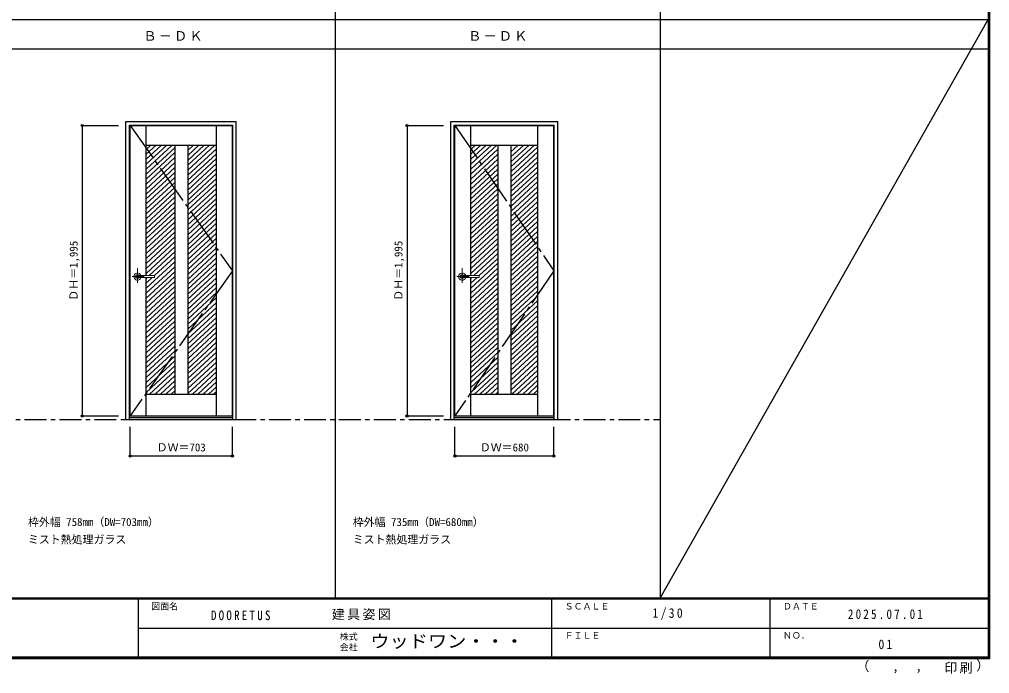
# Model space of a CAD drawing. Units: millimetres, scale not verified. Extents: x -6000 to 5700, y -4307 to 4260.
# Drawn here: x -966 to 5700, y -4307 to 186 of the extents above; entities that cross this region are included whole.
import ezdxf
from ezdxf.enums import TextEntityAlignment as Align

# ---------------------------------------------------------------- set-up
doc = ezdxf.new("R2010")
doc.units = ezdxf.units.MM
doc.header["$LTSCALE"] = 30
doc.header["$PDMODE"] = 32
doc.header["$PDSIZE"] = 15
doc.linetypes.add('CHAIN1', pattern=[8, 5, -1, 1, -1])
doc.linetypes.add('CHAIN2', pattern=[12, 9, -1, 1, -1])
for name, color, linetype in [('0-1_通り芯', 7, 'CHAIN1'), ('0-2_扉', 7, 'Continuous'), ('0-4_枠', 3, 'Continuous'), ('0-7', 7, 'CHAIN2'), ('0-A_文字', 7, 'Continuous'), ('0-B_寸法', 7, 'Continuous'), ('0-C_ハッチ', 4, 'Continuous'), ('F-1_枠', 6, 'Continuous'), ('F-A_文字', 7, 'Continuous')]:
    doc.layers.add(name, color=color, linetype=linetype)
doc.layers.add('0-5_レバー', color=7, linetype='Continuous', lineweight=18)
doc.styles.add('ＭＳ ゴシック', font='')
doc.styles.get('ＭＳ ゴシック').set_extended_font_data('MS Gothic')

msp = doc.modelspace()

# ---------------------------------------------------------------- linework, layer by layer
at = {"layer": '0-1_通り芯'}
msp.add_line((-5490, -2562.5), (3436.4, -2562.5), dxfattribs=at)
at = {"layer": '0-2_扉'}
for p, q in [((-205.2, -2537.5), (-205.2, -542.5)), ((-205.2, -542.5), (497.8, -542.5)), ((-95.2, -1573), (-95.2, -542.5)), ((387.8, -2537.5), (387.8, -542.5)), ((2026.4, -2537.5), (2026.4, -542.5)), ((2026.4, -542.5), (2706.4, -542.5)), ((2136.4, -1573), (2136.4, -542.5)), ((2596.4, -2537.5), (2596.4, -542.5)), ((2706.4, -2537.5), (2706.4, -542.5)), ((-95.2, -677.5), (387.8, -677.5)), ((101.3, -677.5), (101.3, -2387.5)), ((191.3, -677.5), (191.3, -2387.5)), ((2136.4, -677.5), (2596.4, -677.5)), ((2321.4, -677.5), (2321.4, -2387.5)), ((2411.4, -677.5), (2411.4, -2387.5)), ((-95.2, -2537.5), (-95.2, -1587)), ((2136.4, -2537.5), (2136.4, -1587)), ((-95.2, -2387.5), (387.8, -2387.5)), ((2136.4, -2387.5), (2596.4, -2387.5)), ((2026.4, -2537.5), (2706.4, -2537.5))]:
    msp.add_line(p, q, dxfattribs=at)
msp.add_lwpolyline([(-205.2, -2537.5), (497.8, -2537.5), (497.8, -542.5)], dxfattribs=at)
at = {"layer": '0-4_枠'}
for p, q in [((-234.2, -515.5), (523.8, -515.5)), ((-234.2, -2562.5), (-234.2, -515.5)), ((523.8, -2562.5), (523.8, -515.5)), ((1997.4, -515.5), (2732.4, -515.5)), ((1997.4, -2562.5), (1997.4, -515.5)), ((2732.4, -2562.5), (2732.4, -515.5)), ((-210.2, -539.5), (499.8, -539.5)), ((-210.2, -2562.5), (-210.2, -539.5)), ((499.8, -2562.5), (499.8, -539.5)), ((2021.4, -539.5), (2708.4, -539.5)), ((2021.4, -2562.5), (2021.4, -539.5)), ((2708.4, -2562.5), (2708.4, -539.5)), ((-234.2, -2562.5), (523.8, -2562.5)), ((-210.2, -2547.5), (499.8, -2547.5)), ((1997.4, -2562.5), (2732.4, -2562.5)), ((2021.4, -2547.5), (2708.4, -2547.5))]:
    msp.add_line(p, q, dxfattribs=at)
at = {"layer": '0-5_レバー', "color": 4, "linetype": 'CHAIN1'}
for p, q in [((-154.7, -1523.54), (-154.7, -1623.39)), ((2076.9, -1523.54), (2076.9, -1623.39)), ((-107.9, -1580), (-190.92, -1580)), ((2123.7, -1580), (2040.68, -1580))]:
    msp.add_line(p, q, dxfattribs=at)
at = {"layer": '0-5_レバー'}
for p, q in [((-37.7, -1580), (-37.7, -1574.51)), ((-37.7, -1580), (-37.7, -1585.5)), ((2193.9, -1580), (2193.9, -1574.51)), ((2193.9, -1580), (2193.9, -1585.5))]:
    msp.add_line(p, q, dxfattribs=at)
for points in [[(-144.74, -1573.01), (-145.51, -1572.22), (-147.48, -1570.85), (-149.73, -1569.84), (-152.16, -1569.21), (-154.7, -1569), (-157.24, -1569.21), (-159.67, -1569.84), (-161.92, -1570.85), (-163.89, -1572.22), (-165.51, -1573.89), (-166.71, -1575.79), (-167.45, -1577.85), (-167.7, -1580), (-167.45, -1582.15), (-166.71, -1584.21), (-165.51, -1586.11), (-163.89, -1587.78), (-161.92, -1589.15), (-159.67, -1590.16), (-157.24, -1590.79), (-154.7, -1591), (-152.16, -1590.79), (-149.73, -1590.16), (-147.48, -1589.15), (-145.51, -1587.78), (-144.74, -1586.99)], [(-39.2, -1573), (-48.93, -1573), (-59.11, -1573), (-68.71, -1573), (-77.7, -1573), (-86.11, -1573), (-93.92, -1573), (-100.74, -1573), (-107.04, -1573), (-112.8, -1573), (-118.05, -1573), (-122.84, -1573), (-127.5, -1573), (-131.7, -1573), (-135.45, -1573), (-137.45, -1573), (-139.3, -1573), (-141.31, -1573.01), (-143.72, -1573.01), (-145.21, -1573.01), (-146.75, -1573.01), (-148.27, -1573.01), (-149.37, -1573.01), (-149.83, -1573.01), (-149.83, -1573.02)], [(-149.68, -1586.99), (-149.55, -1586.99), (-149.11, -1586.99), (-148.39, -1586.99), (-147.37, -1586.99), (-146.11, -1586.99), (-144.76, -1586.99), (-141.9, -1586.99), (-138.92, -1587), (-135.9, -1587), (-132.86, -1587), (-129.79, -1587), (-126.71, -1587), (-122.71, -1587), (-118.3, -1587), (-113.33, -1587), (-107.8, -1587), (-101.71, -1587), (-95.06, -1587), (-87.85, -1587), (-79.26, -1587), (-70, -1587), (-60.06, -1587), (-49.45, -1587), (-39.2, -1587)], [(-39.2, -1573), (-48.28, -1573), (-48.68, -1573)], [(2086.86, -1573.01), (2086.09, -1572.22), (2084.12, -1570.85), (2081.88, -1569.84), (2079.44, -1569.21), (2076.9, -1569), (2074.36, -1569.21), (2071.93, -1569.84), (2069.68, -1570.85), (2067.71, -1572.22), (2066.09, -1573.89), (2064.89, -1575.79), (2064.15, -1577.85), (2063.9, -1580), (2064.15, -1582.15), (2064.89, -1584.21), (2066.09, -1586.11), (2067.71, -1587.78), (2069.68, -1589.15), (2071.93, -1590.16), (2074.36, -1590.79), (2076.9, -1591), (2079.44, -1590.79), (2081.88, -1590.16), (2084.12, -1589.15), (2086.09, -1587.78), (2086.86, -1586.99)], [(2192.4, -1573), (2182.67, -1573), (2172.49, -1573), (2162.89, -1573), (2153.9, -1573), (2145.49, -1573), (2137.68, -1573), (2130.86, -1573), (2124.56, -1573), (2118.8, -1573), (2113.55, -1573), (2108.76, -1573), (2104.11, -1573), (2099.9, -1573), (2096.15, -1573), (2094.15, -1573), (2092.3, -1573), (2090.29, -1573.01), (2087.88, -1573.01), (2086.39, -1573.01), (2084.85, -1573.01), (2083.33, -1573.01), (2082.23, -1573.01), (2081.77, -1573.01), (2081.77, -1573.02)], [(2081.92, -1586.99), (2082.05, -1586.99), (2082.49, -1586.99), (2083.21, -1586.99), (2084.23, -1586.99), (2085.49, -1586.99), (2086.84, -1586.99), (2089.7, -1586.99), (2092.68, -1587), (2095.7, -1587), (2098.74, -1587), (2101.81, -1587), (2104.89, -1587), (2108.89, -1587), (2113.3, -1587), (2118.27, -1587), (2123.8, -1587), (2129.89, -1587), (2136.54, -1587), (2143.75, -1587), (2152.34, -1587), (2161.6, -1587), (2171.54, -1587), (2182.15, -1587), (2192.4, -1587)], [(2192.4, -1573), (2183.32, -1573), (2182.92, -1573)]]:
    msp.add_lwpolyline(points, dxfattribs=at)
for centre, radius, start, end in [((-154.7, -1580), 24.55, 16.59952, 343.36736), ((-39.2, -1574.5), 1.5, 0.00847, 89.9163), ((-39.2, -1574.5), 1.5, 360, 90.17419), ((-39.2, -1585.5), 1.5, 270.16419, 0), ((-39.2, -1585.5), 1.5, 269.91059, 359.99153), ((2076.9, -1580), 24.55, 16.59952, 343.36736), ((2192.4, -1574.5), 1.5, 0.00847, 89.9163), ((2192.4, -1574.5), 1.5, 360, 90.17419), ((2192.4, -1585.5), 1.5, 270.16419, 0), ((2192.4, -1585.5), 1.5, 269.91059, 359.99153)]:
    msp.add_arc(centre, radius, start, end, dxfattribs=at)
at = {"layer": '0-7'}
for p, q in [((-205.2, -542.5), (497.8, -1540)), ((2026.4, -542.5), (2706.4, -1540)), ((497.8, -1540), (-205.2, -2537.5)), ((2706.4, -1540), (2026.4, -2537.5))]:
    msp.add_line(p, q, dxfattribs=at)
at = {"layer": '0-B_寸法', "color": 4}
for p, q in [((-534.2, -542.5), (-284.2, -542.5)), ((-534.2, -542.5), (-534.2, -2537.5)), ((1697.4, -542.5), (1947.4, -542.5)), ((1697.4, -542.5), (1697.4, -2537.5)), ((-534.2, -2537.5), (-284.2, -2537.5)), ((1697.4, -2537.5), (1947.4, -2537.5)), ((-205.2, -2812.5), (-205.2, -2612.5)), ((497.8, -2812.5), (497.8, -2612.5)), ((2026.4, -2812.5), (2026.4, -2612.5)), ((2706.4, -2812.5), (2706.4, -2612.5)), ((-205.2, -2812.5), (497.8, -2812.5)), ((2026.4, -2812.5), (2706.4, -2812.5))]:
    msp.add_line(p, q, dxfattribs=at)
at = {"layer": '0-B_寸法'}
for p in [(-534.2, -542.5), (1697.4, -542.5), (-534.2, -2537.5), (1697.4, -2537.5), (-205.2, -2812.5), (497.8, -2812.5), (2026.4, -2812.5), (2706.4, -2812.5)]:
    msp.add_point(p, dxfattribs=at)
at = {"layer": '0-C_ハッチ'}
for p, q in [((-27.06, -677.5), (-95.2, -740.6)), ((9.74, -677.5), (-95.2, -774.67)), ((46.54, -677.5), (-95.2, -808.74)), ((83.33, -677.5), (-95.2, -842.81)), ((-63.85, -677.5), (-95.2, -706.53)), ((101.3, -694.94), (-95.2, -876.88)), ((101.3, -729.01), (-95.2, -910.95)), ((230.52, -677.5), (191.3, -713.82)), ((267.32, -677.5), (191.3, -747.89)), ((304.12, -677.5), (191.3, -781.96)), ((340.91, -677.5), (191.3, -816.03)), ((377.71, -677.5), (191.3, -850.1)), ((387.8, -702.23), (191.3, -884.17)), ((2204.54, -677.5), (2136.4, -740.6)), ((2241.34, -677.5), (2136.4, -774.67)), ((2278.14, -677.5), (2136.4, -808.74)), ((2314.93, -677.5), (2136.4, -842.81)), ((2167.75, -677.5), (2136.4, -706.53)), ((2321.4, -705.58), (2136.4, -876.88)), ((2462.12, -677.5), (2411.4, -724.46)), ((2498.92, -677.5), (2411.4, -758.54)), ((2535.72, -677.5), (2411.4, -792.61)), ((2572.51, -677.5), (2411.4, -826.68)), ((2596.4, -689.45), (2411.4, -860.75)), ((2596.4, -723.52), (2411.4, -894.82)), ((101.3, -763.08), (-95.2, -945.02)), ((101.3, -797.15), (-95.2, -979.09)), ((387.8, -736.3), (191.3, -918.24)), ((387.8, -770.37), (191.3, -952.31)), ((2321.4, -739.66), (2136.4, -910.95)), ((2321.4, -773.73), (2136.4, -945.02)), ((2596.4, -757.59), (2411.4, -928.89)), ((2596.4, -791.67), (2411.4, -962.96)), ((101.3, -831.22), (-95.2, -1013.16)), ((101.3, -865.29), (-95.2, -1047.24)), ((387.8, -804.44), (191.3, -986.38)), ((387.8, -838.51), (191.3, -1020.46)), ((2321.4, -807.8), (2136.4, -979.09)), ((2321.4, -841.87), (2136.4, -1013.16)), ((2596.4, -825.74), (2411.4, -997.03)), ((2596.4, -859.81), (2411.4, -1031.1)), ((101.3, -899.36), (-95.2, -1081.31)), ((387.8, -872.58), (191.3, -1054.53)), ((387.8, -906.65), (191.3, -1088.6)), ((2321.4, -875.94), (2136.4, -1047.24)), ((2321.4, -910.01), (2136.4, -1081.31)), ((2596.4, -893.88), (2411.4, -1065.17)), ((2596.4, -927.95), (2411.4, -1099.25)), ((101.3, -933.43), (-95.2, -1115.38)), ((101.3, -967.5), (-95.2, -1149.45)), ((387.8, -940.72), (191.3, -1122.67)), ((387.8, -974.8), (191.3, -1156.74)), ((2321.4, -944.08), (2136.4, -1115.38)), ((2321.4, -978.15), (2136.4, -1149.45)), ((2596.4, -962.02), (2411.4, -1133.32)), ((2596.4, -996.09), (2411.4, -1167.39)), ((101.3, -1001.58), (-95.2, -1183.52)), ((101.3, -1035.65), (-95.2, -1217.59)), ((387.8, -1008.87), (191.3, -1190.81)), ((387.8, -1042.94), (191.3, -1224.88)), ((2321.4, -1012.22), (2136.4, -1183.52)), ((2321.4, -1046.29), (2136.4, -1217.59)), ((2596.4, -1030.16), (2411.4, -1201.46)), ((2596.4, -1064.23), (2411.4, -1235.53)), ((101.3, -1069.72), (-95.2, -1251.66)), ((101.3, -1103.79), (-95.2, -1285.73)), ((387.8, -1077.01), (191.3, -1258.95)), ((387.8, -1111.08), (191.3, -1293.02)), ((2321.4, -1080.37), (2136.4, -1251.66)), ((2321.4, -1114.44), (2136.4, -1285.73)), ((2596.4, -1098.3), (2411.4, -1269.6)), ((2596.4, -1132.38), (2411.4, -1303.67)), ((101.3, -1137.86), (-95.2, -1319.8)), ((101.3, -1171.93), (-95.2, -1353.88)), ((387.8, -1145.15), (191.3, -1327.09)), ((387.8, -1179.22), (191.3, -1361.17)), ((2321.4, -1148.51), (2136.4, -1319.8)), ((2321.4, -1182.58), (2136.4, -1353.88)), ((2596.4, -1166.45), (2411.4, -1337.74)), ((101.3, -1206), (-95.2, -1387.95)), ((101.3, -1240.07), (-95.2, -1422.02)), ((387.8, -1213.29), (191.3, -1395.24)), ((387.8, -1247.36), (191.3, -1429.31)), ((2321.4, -1216.65), (2136.4, -1387.95)), ((2321.4, -1250.72), (2136.4, -1422.02)), ((2596.4, -1200.52), (2411.4, -1371.81)), ((2596.4, -1234.59), (2411.4, -1405.89)), ((101.3, -1274.14), (-95.2, -1456.09)), ((101.3, -1308.22), (-95.2, -1490.16)), ((387.8, -1281.43), (191.3, -1463.38)), ((387.8, -1315.51), (191.3, -1497.45)), ((2321.4, -1284.79), (2136.4, -1456.09)), ((2321.4, -1318.86), (2136.4, -1490.16)), ((2596.4, -1268.66), (2411.4, -1439.96)), ((2596.4, -1302.73), (2411.4, -1474.03)), ((101.3, -1342.29), (-95.2, -1524.23)), ((101.3, -1376.36), (-95.2, -1558.3)), ((387.8, -1349.58), (191.3, -1531.52)), ((387.8, -1383.65), (191.3, -1565.59)), ((2321.4, -1352.93), (2136.4, -1524.23)), ((2321.4, -1387.01), (2136.4, -1558.3)), ((2596.4, -1336.8), (2411.4, -1508.1)), ((2596.4, -1370.87), (2411.4, -1542.17)), ((101.3, -1410.43), (-74.28, -1573)), ((101.3, -1444.5), (-38.05, -1573.53)), ((387.8, -1417.72), (191.3, -1599.66)), ((387.8, -1451.79), (191.3, -1633.73)), ((2321.4, -1421.08), (2157.32, -1573)), ((2321.4, -1455.15), (2193.55, -1573.53)), ((2596.4, -1404.94), (2411.4, -1576.24)), ((2596.4, -1439.02), (2411.4, -1610.31)), ((101.3, -1478.57), (-95.2, -1660.51)), ((101.3, -1512.64), (-95.2, -1694.59)), ((387.8, -1485.86), (191.3, -1667.81)), ((387.8, -1519.93), (191.3, -1701.88)), ((2321.4, -1489.22), (2136.4, -1660.51)), ((2321.4, -1523.29), (2136.4, -1694.59)), ((2596.4, -1473.09), (2411.4, -1644.38)), ((2596.4, -1507.16), (2411.4, -1678.45)), ((101.3, -1546.71), (-95.2, -1728.66)), ((101.3, -1580.78), (-95.2, -1762.73)), ((-52.6, -1587), (-95.2, -1626.44)), ((-89.4, -1587), (-95.2, -1592.37)), ((387.8, -1554), (191.3, -1735.95)), ((387.8, -1588.07), (191.3, -1770.02)), ((2321.4, -1557.36), (2136.4, -1728.66)), ((2179, -1587), (2136.4, -1626.44)), ((2142.21, -1587), (2136.4, -1592.37)), ((2321.4, -1591.43), (2136.4, -1762.73)), ((2596.4, -1541.23), (2411.4, -1712.52)), ((2596.4, -1575.3), (2411.4, -1746.6)), ((101.3, -1614.85), (-95.2, -1796.8)), ((101.3, -1648.93), (-95.2, -1830.87)), ((387.8, -1622.15), (191.3, -1804.09)), ((387.8, -1656.22), (191.3, -1838.16)), ((2321.4, -1625.5), (2136.4, -1796.8)), ((2321.4, -1659.57), (2136.4, -1830.87)), ((2596.4, -1609.37), (2411.4, -1780.67)), ((2596.4, -1643.44), (2411.4, -1814.74)), ((101.3, -1683), (-95.2, -1864.94)), ((101.3, -1717.07), (-95.2, -1899.01)), ((387.8, -1690.29), (191.3, -1872.23)), ((387.8, -1724.36), (191.3, -1906.3)), ((2321.4, -1693.64), (2136.4, -1864.94)), ((2321.4, -1727.72), (2136.4, -1899.01)), ((2596.4, -1677.51), (2411.4, -1848.81)), ((2596.4, -1711.58), (2411.4, -1882.88)), ((101.3, -1751.14), (-95.2, -1933.08)), ((101.3, -1785.21), (-95.2, -1967.15)), ((387.8, -1758.43), (191.3, -1940.37)), ((387.8, -1792.5), (191.3, -1974.44)), ((2321.4, -1761.79), (2136.4, -1933.08)), ((2321.4, -1795.86), (2136.4, -1967.15)), ((2596.4, -1745.65), (2411.4, -1916.95)), ((2596.4, -1779.73), (2411.4, -1951.02)), ((101.3, -1819.28), (-95.2, -2001.23)), ((101.3, -1853.35), (-95.2, -2035.3)), ((387.8, -1826.57), (191.3, -2008.52)), ((387.8, -1860.64), (191.3, -2042.59)), ((2321.4, -1829.93), (2136.4, -2001.23)), ((2321.4, -1864), (2136.4, -2035.3)), ((2596.4, -1813.8), (2411.4, -1985.09)), ((2596.4, -1847.87), (2411.4, -2019.16)), ((101.3, -1887.42), (-95.2, -2069.37)), ((101.3, -1921.49), (-95.2, -2103.44)), ((387.8, -1894.71), (191.3, -2076.66)), ((387.8, -1928.78), (191.3, -2110.73)), ((2321.4, -1898.07), (2136.4, -2069.37)), ((2321.4, -1932.14), (2136.4, -2103.44)), ((2596.4, -1881.94), (2411.4, -2053.24)), ((2596.4, -1916.01), (2411.4, -2087.31)), ((101.3, -1955.57), (-95.2, -2137.51)), ((101.3, -1989.64), (-95.2, -2171.58)), ((387.8, -1962.86), (191.3, -2144.8)), ((387.8, -1996.93), (191.3, -2178.87)), ((2321.4, -1966.21), (2136.4, -2137.51)), ((2596.4, -1950.08), (2411.4, -2121.38)), ((2596.4, -1984.15), (2411.4, -2155.45)), ((101.3, -2023.71), (-95.2, -2205.65)), ((101.3, -2057.78), (-95.2, -2239.72)), ((387.8, -2031), (191.3, -2212.94)), ((387.8, -2065.07), (191.3, -2247.01)), ((2321.4, -2000.28), (2136.4, -2171.58)), ((2321.4, -2034.36), (2136.4, -2205.65)), ((2596.4, -2018.22), (2411.4, -2189.52)), ((2596.4, -2052.29), (2411.4, -2223.59)), ((101.3, -2091.85), (-95.2, -2273.79)), ((101.3, -2125.92), (-95.2, -2307.87)), ((387.8, -2099.14), (191.3, -2281.08)), ((2321.4, -2068.43), (2136.4, -2239.72)), ((2321.4, -2102.5), (2136.4, -2273.79)), ((2596.4, -2086.37), (2411.4, -2257.66)), ((2596.4, -2120.44), (2411.4, -2291.73)), ((101.3, -2159.99), (-95.2, -2341.94)), ((101.3, -2194.06), (-95.2, -2376.01)), ((387.8, -2133.21), (191.3, -2315.16)), ((387.8, -2167.28), (191.3, -2349.23)), ((2321.4, -2136.57), (2136.4, -2307.87)), ((2321.4, -2170.64), (2136.4, -2341.94)), ((2596.4, -2154.51), (2411.4, -2325.8)), ((2596.4, -2188.58), (2411.4, -2359.87)), ((101.3, -2228.13), (-70.82, -2387.5)), ((101.3, -2262.2), (-34.02, -2387.5)), ((387.8, -2201.35), (191.3, -2383.3)), ((387.8, -2235.42), (223.56, -2387.5)), ((2321.4, -2204.71), (2136.4, -2376.01)), ((2321.4, -2238.78), (2160.78, -2387.5)), ((2596.4, -2222.65), (2418.36, -2387.5)), ((2596.4, -2256.72), (2455.16, -2387.5)), ((101.3, -2296.28), (2.78, -2387.5)), ((101.3, -2330.35), (39.57, -2387.5)), ((387.8, -2269.5), (260.36, -2387.5)), ((387.8, -2303.57), (297.15, -2387.5)), ((2321.4, -2272.85), (2197.58, -2387.5)), ((2321.4, -2306.92), (2234.38, -2387.5)), ((2596.4, -2290.79), (2491.96, -2387.5)), ((2596.4, -2324.86), (2528.75, -2387.5)), ((101.3, -2364.42), (76.37, -2387.5)), ((387.8, -2337.64), (333.95, -2387.5)), ((387.8, -2371.71), (370.75, -2387.5)), ((2321.4, -2340.99), (2271.17, -2387.5)), ((2321.4, -2375.07), (2307.97, -2387.5)), ((2596.4, -2358.93), (2565.55, -2387.5))]:
    msp.add_line(p, q, dxfattribs=at)
at = {"layer": 'F-1_枠'}
for p, q in [((1204.8, 4175), (1204.8, -3790)), ((3436.4, 4175), (3436.4, -3790)), ((5690, 4175), (5690, -4205)), ((5695, 4175), (5695, -4205)), ((5700, 4175), (5700, -4205)), ((-6000, 184.5), (5700, 184.5)), ((-6000, -15.5), (5700, -15.5)), ((5700, -3790), (-6000, -3790)), ((5700, -3795), (-6000, -3795)), ((-150, -3795), (-150, -4195)), ((2690, -3795), (2690, -4195)), ((4190, -3795), (4190, -4195)), ((-150, -3995), (5690, -3995.01)), ((5700, -4195), (-6000, -4195)), ((5700, -4200), (-6000, -4200)), ((5700, -4205), (-6000, -4205))]:
    msp.add_line(p, q, dxfattribs=at)
at = {"layer": 'F-A_文字'}
msp.add_line((3436.4, -3790), (5690, 184.5), dxfattribs=at)

# ---------------------------------------------------------------- texts
at = {"layer": '0-A_文字', "style": 'ＭＳ ゴシック'}
for s, p in [('枠外幅 758mm（DW=703mm）', (-906.8, -3310)), ('枠外幅 735mm（DW=680mm）', (1324.8, -3310)), ('ミスト熱処理ガラス', (-906.8, -3430)), ('ミスト熱処理ガラス', (1324.8, -3430))]:
    msp.add_text(s, height=54.99, dxfattribs=at).set_placement(p, align=Align.BOTTOM_LEFT)
at = {"layer": '0-A_文字', "char_height": 65.98, "attachment_point": 7, "style": 'ＭＳ ゴシック'}
for insert in [(-113.5, 39.5), (2118.1, 39.5)]:
    msp.add_mtext('\\T1.17;Ｂ－ＤＫ', dxfattribs=dict(at, insert=insert))
at = {"layer": '0-B_寸法', "style": 'ＭＳ ゴシック'}
for p in [(-549.2, -1746.25), (1682.4, -1746.25)]:
    msp.add_text('ＤＨ＝1,995', height=54.99, rotation=90, dxfattribs=at).set_placement(p, align=Align.BOTTOM_LEFT)
for s, p in [('ＤＷ＝703', (-22.45, -2797.5)), ('ＤＷ＝680', (2197.65, -2797.5))]:
    msp.add_text(s, height=54.99, dxfattribs=at).set_placement(p, align=Align.BOTTOM_LEFT)
at = {"layer": 'F-A_文字', "style": 'ＭＳ ゴシック'}
for s, height, p in [('図面名', 43.99, (-60, -3880)), ('ＳＣＡＬＥ', 43.99, (2780, -3880)), ('ＤＡＴＥ', 43.99, (4280, -3880)), ('株式', 43.99, (1235, -4089)), ('ＦＩＬＥ', 43.99, (2780, -4080)), ('ＮＯ．', 43.99, (4280, -4080)), ('会社', 43.99, (1235, -4161)), ('（', 65.98, (4784.03, -4308.31)), ('）', 65.98, (5608.4, -4304.13)), (',', 65.98, (5031.28, -4308.31)), (',', 65.98, (5190.2, -4305.53))]:
    msp.add_text(s, height=height, dxfattribs=at).set_placement(p, align=Align.BOTTOM_LEFT)
at = {"layer": 'F-A_文字', "style": 'ＭＳ ゴシック', "width": 1.1}
msp.add_text('ウッドワン・・・', height=87.98, dxfattribs=at).set_placement((1445, -4155), align=Align.BOTTOM_LEFT)
at = {"layer": 'F-A_文字', "char_height": 65.98, "attachment_point": 7, "style": 'ＭＳ ゴシック'}
for s, insert in [('\\T1.17;建具姿図', (1180.42, -3940)), ('\\T1.38;\\W0.9;1/30', (3383.75, -3940)), ('\\T1.39;\\W0.85;DOORETUS', (350, -3940.79)), ('\\T1.39;\\W0.85;2025.07.01', (4726.25, -3932.5)), ('\\T1.36;\\W0.9;01', (4936.25, -4140)), ('\\T1.17;印刷', (5388.15, -4306.92))]:
    msp.add_mtext(s, dxfattribs=dict(at, insert=insert))

doc.saveas('drawing.dxf')
